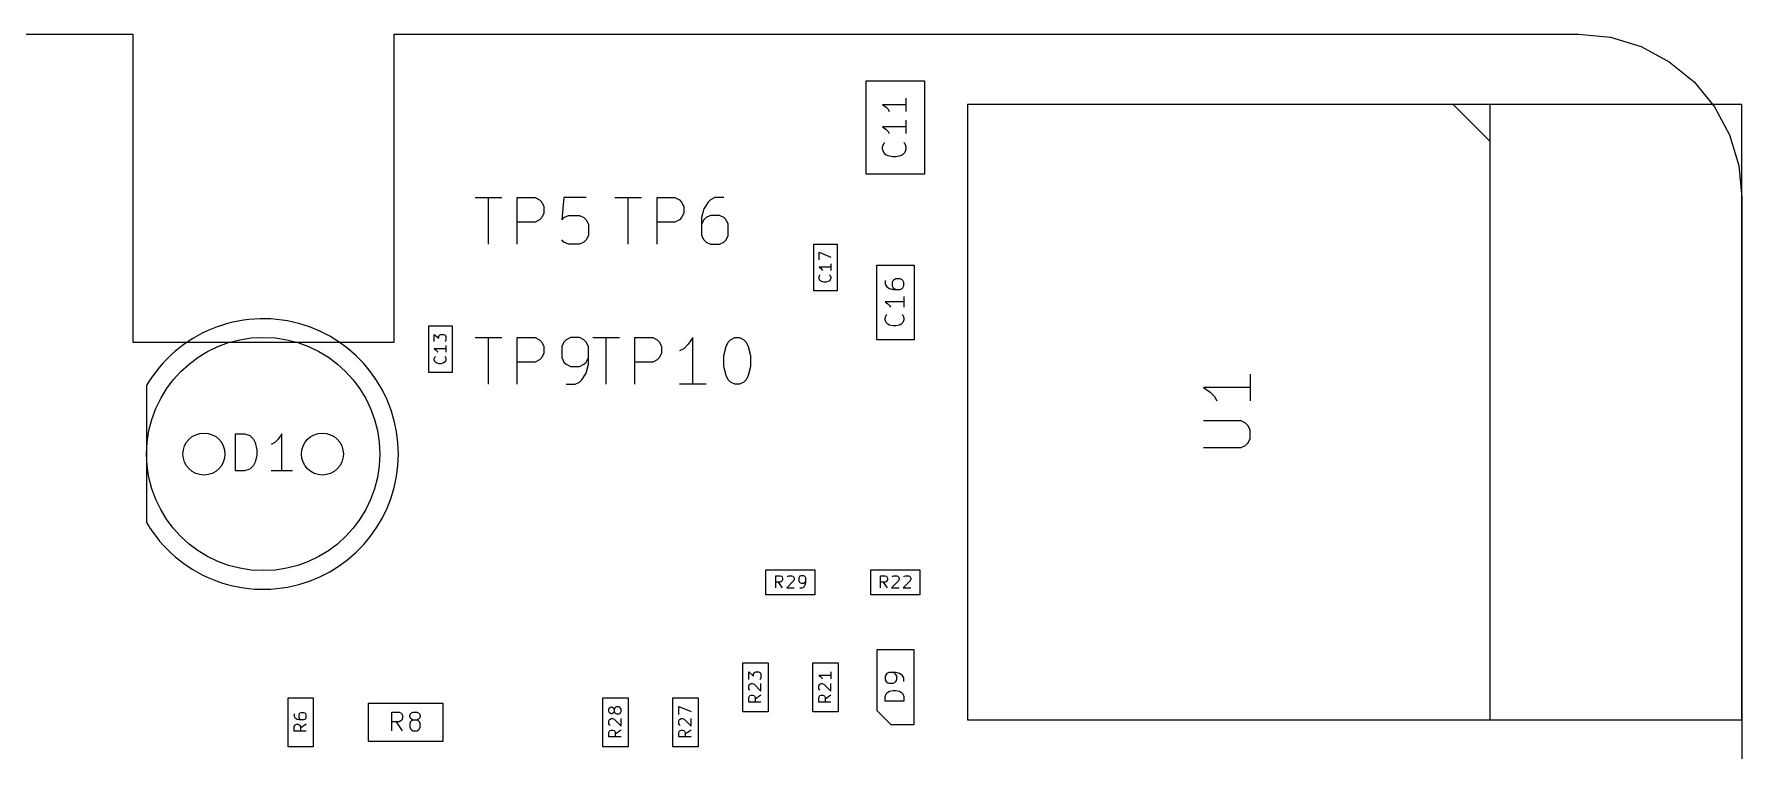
# Model space of a CAD drawing. Header units: millimetres. Extents: x 50 to 123.4, y -87.4 to -50.
# Drawn here: x 86.78 to 123.4, y -65.36 to -50 of the extents above; entities that cross this region are included whole.
import ezdxf

# ---------------------------------------------------------------- set-up
doc = ezdxf.new("R2010")
doc.units = ezdxf.units.MM
doc.layers.add('Edge.Cuts', color=254, linetype='CONTINUOUS', true_color=0xd0d2cd)
doc.layers.add('F.Fab', color=9, linetype='CONTINUOUS', true_color=0xafafaf)

msp = doc.modelspace()

# ---------------------------------------------------------------- linework, layer by layer
at = {"layer": 'Edge.Cuts', "linetype": 'CONTINUOUS'}
for p, q in [((53.5, -50), (88.9, -50)), ((88.9, -50), (88.9, -56.6)), ((94.5, -50), (119.9, -50)), ((94.5, -56.6), (94.5, -50)), ((119.9, -50), (120.58282, -50.06725)), ((120.58282, -50.06725), (121.23939, -50.26642)), ((121.23939, -50.26642), (121.8445, -50.58986)), ((121.8445, -50.58986), (122.37487, -51.02513)), ((122.37487, -51.02513), (122.81014, -51.5555)), ((122.81014, -51.5555), (123.13358, -52.16061)), ((123.13358, -52.16061), (123.33275, -52.81718)), ((123.33275, -52.81718), (123.4, -53.5)), ((123.4, -53.5), (123.4, -83.9)), ((88.9, -56.6), (94.5, -56.6))]:
    msp.add_line(p, q, dxfattribs=at)
at = {"layer": 'Edge.Cuts'}
for centre in [(90.425, -59), (92.965, -59)]:
    msp.add_circle(centre, 0.45, dxfattribs=at)
at = {"layer": 'F.Fab', "linetype": 'CONTINUOUS'}
for p, q in [((104.625, -51), (105.875, -51)), ((104.625, -53), (104.625, -51)), ((105.875, -51), (105.875, -53)), ((105.477149, -51.511904), (104.977149, -51.511904)), ((104.977149, -51.511904), (105.048578, -51.559523)), ((105.048578, -51.559523), (105.096197, -51.607142)), ((105.096197, -51.607142), (105.120006, -51.654761)), ((105.477149, -51.369047), (105.477149, -51.654761)), ((106.8, -51.5), (106.8, -64.7)), ((106.8, -51.5), (123.4, -51.5)), ((118, -52.3), (117.2, -51.5)), ((118, -64.7), (118, -51.5)), ((123.4, -64.7), (123.4, -51.5)), ((105.477149, -51.988094), (104.977149, -51.988094)), ((104.977149, -51.988094), (105.048578, -52.035713)), ((105.477149, -51.845237), (105.477149, -52.130951)), ((104.977149, -52.416666), (105.000959, -52.345237)), ((105.000959, -52.345237), (105.024768, -52.321428)), ((105.048578, -52.035713), (105.096197, -52.083332)), ((105.096197, -52.083332), (105.120006, -52.130951)), ((105.42953, -52.321428), (105.45334, -52.345237)), ((105.45334, -52.345237), (105.477149, -52.416666)), ((104.977149, -52.464285), (104.977149, -52.416666)), ((105.000959, -52.535713), (104.977149, -52.464285)), ((105.048578, -52.583332), (105.000959, -52.535713)), ((105.096197, -52.607142), (105.048578, -52.583332)), ((105.191435, -52.630951), (105.096197, -52.607142)), ((105.262863, -52.630951), (105.191435, -52.630951)), ((105.358101, -52.607142), (105.262863, -52.630951)), ((105.40572, -52.583332), (105.358101, -52.607142)), ((105.45334, -52.535713), (105.40572, -52.583332)), ((105.477149, -52.464285), (105.45334, -52.535713)), ((105.477149, -52.416666), (105.477149, -52.464285)), ((105.875, -53), (104.625, -53)), ((96.238095, -53.504819), (96.809523, -53.504819)), ((96.523809, -54.504819), (96.523809, -53.504819)), ((97.142857, -54.504819), (97.142857, -53.504819)), ((97.142857, -53.504819), (97.523809, -53.504819)), ((97.523809, -53.504819), (97.619047, -53.552438)), ((97.619047, -53.552438), (97.666666, -53.600057)), ((97.666666, -53.600057), (97.714285, -53.695295)), ((97.714285, -53.695295), (97.714285, -53.838152)), ((98.142857, -53.504819), (98.095238, -53.981009)), ((98.619047, -53.504819), (98.142857, -53.504819)), ((99.238095, -53.504819), (99.809523, -53.504819)), ((99.523809, -54.504819), (99.523809, -53.504819)), ((100.142857, -54.504819), (100.142857, -53.504819)), ((100.142857, -53.504819), (100.523809, -53.504819)), ((100.523809, -53.504819), (100.619047, -53.552438)), ((100.619047, -53.552438), (100.666666, -53.600057)), ((100.666666, -53.600057), (100.714285, -53.695295)), ((100.714285, -53.695295), (100.714285, -53.838152)), ((101.142857, -53.742914), (101.095238, -53.93339)), ((101.238095, -53.600057), (101.142857, -53.742914)), ((101.285714, -53.552438), (101.238095, -53.600057)), ((101.380952, -53.504819), (101.285714, -53.552438)), ((101.571428, -53.504819), (101.380952, -53.504819)), ((97.523809, -54.028628), (97.142857, -54.028628)), ((97.619047, -53.981009), (97.523809, -54.028628)), ((97.666666, -53.93339), (97.619047, -53.981009)), ((97.714285, -53.838152), (97.666666, -53.93339)), ((98.095238, -53.981009), (98.142857, -53.93339)), ((98.142857, -53.93339), (98.238095, -53.885771)), ((98.238095, -53.885771), (98.47619, -53.885771)), ((98.47619, -53.885771), (98.571428, -53.93339)), ((98.571428, -53.93339), (98.619047, -53.981009)), ((98.619047, -53.981009), (98.666666, -54.076247)), ((98.666666, -54.076247), (98.666666, -54.314342)), ((100.523809, -54.028628), (100.142857, -54.028628)), ((100.619047, -53.981009), (100.523809, -54.028628)), ((100.666666, -53.93339), (100.619047, -53.981009)), ((100.714285, -53.838152), (100.666666, -53.93339)), ((101.095238, -53.93339), (101.095238, -54.314342)), ((101.142857, -53.981009), (101.095238, -54.076247)), ((101.190476, -53.93339), (101.142857, -53.981009)), ((101.285714, -53.885771), (101.190476, -53.93339)), ((101.47619, -53.885771), (101.285714, -53.885771)), ((101.571428, -53.93339), (101.47619, -53.885771)), ((101.619047, -53.981009), (101.571428, -53.93339)), ((101.666666, -54.076247), (101.619047, -53.981009)), ((101.666666, -54.314342), (101.666666, -54.076247)), ((98.142857, -54.4572), (98.095238, -54.40958)), ((98.238095, -54.504819), (98.142857, -54.4572)), ((98.47619, -54.504819), (98.238095, -54.504819)), ((98.571428, -54.4572), (98.47619, -54.504819)), ((98.619047, -54.40958), (98.571428, -54.4572)), ((98.666666, -54.314342), (98.619047, -54.40958)), ((101.095238, -54.314342), (101.142857, -54.40958)), ((101.142857, -54.40958), (101.190476, -54.4572)), ((101.190476, -54.4572), (101.285714, -54.504819)), ((101.285714, -54.504819), (101.47619, -54.504819)), ((101.47619, -54.504819), (101.571428, -54.4572)), ((101.571428, -54.4572), (101.619047, -54.40958)), ((101.619047, -54.40958), (101.666666, -54.314342)), ((103.5, -54.5), (104, -54.5)), ((103.5, -55.5), (103.5, -54.5)), ((104, -54.5), (104, -55.5)), ((103.613574, -54.839285), (103.613574, -54.672619)), ((103.613574, -54.672619), (103.863574, -54.779761)), ((103.863574, -54.922618), (103.863574, -55.065475)), ((103.863574, -54.994047), (103.613574, -54.994047)), ((103.613574, -54.994047), (103.649289, -55.017856)), ((103.613574, -55.208333), (103.625479, -55.172618)), ((103.613574, -55.232142), (103.613574, -55.208333)), ((103.625479, -55.267856), (103.613574, -55.232142)), ((103.625479, -55.172618), (103.637384, -55.160714)), ((103.649289, -55.291666), (103.625479, -55.267856)), ((103.649289, -55.017856), (103.673098, -55.041666)), ((103.673098, -55.041666), (103.685003, -55.065475)), ((103.85167, -55.267856), (103.82786, -55.291666)), ((103.839765, -55.160714), (103.85167, -55.172618)), ((103.85167, -55.172618), (103.863574, -55.208333)), ((103.863574, -55.232142), (103.85167, -55.267856)), ((103.863574, -55.208333), (103.863574, -55.232142)), ((104.85, -54.95), (105.65, -54.95)), ((104.85, -56.55), (104.85, -54.95)), ((105.031927, -55.283333), (105.031927, -55.359523)), ((105.203356, -55.283333), (105.184308, -55.321428)), ((105.222403, -55.264285), (105.203356, -55.283333)), ((105.260499, -55.245238), (105.222403, -55.264285)), ((105.355737, -55.245238), (105.260499, -55.245238)), ((105.393832, -55.264285), (105.355737, -55.245238)), ((105.41288, -55.283333), (105.393832, -55.264285)), ((105.431927, -55.321428), (105.41288, -55.283333)), ((105.65, -54.95), (105.65, -56.55)), ((104, -55.5), (103.5, -55.5)), ((103.673098, -55.303571), (103.649289, -55.291666)), ((103.720717, -55.315475), (103.673098, -55.303571)), ((103.756431, -55.315475), (103.720717, -55.315475)), ((103.80405, -55.303571), (103.756431, -55.315475)), ((103.82786, -55.291666), (103.80405, -55.303571)), ((105.031927, -55.359523), (105.050975, -55.397619)), ((105.050975, -55.397619), (105.070022, -55.416666)), ((105.070022, -55.416666), (105.127165, -55.454761)), ((105.127165, -55.454761), (105.203356, -55.473809)), ((105.184308, -55.321428), (105.184308, -55.397619)), ((105.184308, -55.397619), (105.203356, -55.435714)), ((105.203356, -55.435714), (105.222403, -55.454761)), ((105.203356, -55.473809), (105.355737, -55.473809)), ((105.222403, -55.454761), (105.260499, -55.473809)), ((105.355737, -55.473809), (105.393832, -55.454761)), ((105.393832, -55.454761), (105.41288, -55.435714)), ((105.41288, -55.435714), (105.431927, -55.397619)), ((105.431927, -55.397619), (105.431927, -55.321428)), ((105.431927, -55.62619), (105.431927, -55.854761)), ((105.431927, -55.740475), (105.031927, -55.740475)), ((105.031927, -55.740475), (105.08907, -55.778571)), ((105.050975, -56.02619), (105.070022, -56.007142)), ((105.08907, -55.778571), (105.127165, -55.816666)), ((105.127165, -55.816666), (105.146213, -55.854761)), ((105.393832, -56.007142), (105.41288, -56.02619)), ((95.25, -56.25), (95.75, -56.25)), ((95.25, -57.25), (95.25, -56.25)), ((95.75, -56.25), (95.75, -57.25)), ((105.031927, -56.083332), (105.050975, -56.02619)), ((105.031927, -56.121428), (105.031927, -56.083332)), ((105.050975, -56.178571), (105.031927, -56.121428)), ((105.08907, -56.216666), (105.050975, -56.178571)), ((105.127165, -56.235713), (105.08907, -56.216666)), ((105.203356, -56.254761), (105.127165, -56.235713)), ((105.260499, -56.254761), (105.203356, -56.254761)), ((105.336689, -56.235713), (105.260499, -56.254761)), ((105.374784, -56.216666), (105.336689, -56.235713)), ((105.41288, -56.178571), (105.374784, -56.216666)), ((105.41288, -56.02619), (105.431927, -56.083332)), ((105.431927, -56.121428), (105.41288, -56.178571)), ((105.431927, -56.083332), (105.431927, -56.121428)), ((95.363574, -56.589285), (95.363574, -56.434523)), ((95.363574, -56.434523), (95.458812, -56.517857)), ((95.613574, -56.744047), (95.363574, -56.744047)), ((95.363574, -56.744047), (95.399289, -56.767856)), ((95.458812, -56.482142), (95.470717, -56.458333)), ((95.458812, -56.517857), (95.458812, -56.482142)), ((95.470717, -56.458333), (95.482622, -56.446428)), ((95.482622, -56.446428), (95.506431, -56.434523)), ((95.506431, -56.434523), (95.565955, -56.434523)), ((95.565955, -56.434523), (95.589765, -56.446428)), ((95.589765, -56.446428), (95.60167, -56.458333)), ((95.60167, -56.57738), (95.589765, -56.589285)), ((95.60167, -56.458333), (95.613574, -56.482142)), ((95.613574, -56.553571), (95.60167, -56.57738)), ((95.613574, -56.482142), (95.613574, -56.553571)), ((95.613574, -56.672618), (95.613574, -56.815475)), ((96.238095, -56.504819), (96.809523, -56.504819)), ((96.523809, -57.504819), (96.523809, -56.504819)), ((97.142857, -57.504819), (97.142857, -56.504819)), ((97.142857, -56.504819), (97.523809, -56.504819)), ((97.523809, -56.504819), (97.619047, -56.552438)), ((97.619047, -56.552438), (97.666666, -56.600057)), ((97.666666, -56.600057), (97.714285, -56.695295)), ((97.714285, -56.695295), (97.714285, -56.838152)), ((98.142857, -56.600057), (98.095238, -56.695295)), ((98.095238, -56.695295), (98.095238, -56.93339)), ((98.190476, -56.552438), (98.142857, -56.600057)), ((98.285714, -56.504819), (98.190476, -56.552438)), ((98.47619, -56.504819), (98.285714, -56.504819)), ((98.571428, -56.552438), (98.47619, -56.504819)), ((98.619047, -56.600057), (98.571428, -56.552438)), ((98.666666, -56.695295), (98.619047, -56.600057)), ((98.666666, -57.076247), (98.666666, -56.695295)), ((98.761905, -56.504819), (99.333333, -56.504819)), ((99.047619, -57.504819), (99.047619, -56.504819)), ((99.666667, -57.504819), (99.666667, -56.504819)), ((99.666667, -56.504819), (100.047619, -56.504819)), ((100.047619, -56.504819), (100.142857, -56.552438)), ((100.142857, -56.552438), (100.190476, -56.600057)), ((100.190476, -56.600057), (100.238095, -56.695295)), ((100.238095, -56.695295), (100.238095, -56.838152)), ((100.714286, -56.742914), (100.619048, -56.790533)), ((100.809524, -56.647676), (100.714286, -56.742914)), ((100.904762, -56.504819), (100.809524, -56.647676)), ((100.904762, -57.504819), (100.904762, -56.504819)), ((101.571429, -56.885771), (101.619048, -56.695295)), ((101.619048, -56.695295), (101.666667, -56.600057)), ((101.666667, -56.600057), (101.714286, -56.552438)), ((101.714286, -56.552438), (101.809524, -56.504819)), ((101.809524, -56.504819), (101.904762, -56.504819)), ((101.904762, -56.504819), (102, -56.552438)), ((102, -56.552438), (102.047619, -56.600057)), ((102.047619, -56.600057), (102.095238, -56.695295)), ((102.095238, -56.695295), (102.142857, -56.885771)), ((105.65, -56.55), (104.85, -56.55)), ((95.363574, -56.958333), (95.375479, -56.922618)), ((95.363574, -56.982142), (95.363574, -56.958333)), ((95.375479, -57.017856), (95.363574, -56.982142)), ((95.375479, -56.922618), (95.387384, -56.910714)), ((95.399289, -57.041666), (95.375479, -57.017856)), ((95.399289, -56.767856), (95.423098, -56.791666)), ((95.423098, -57.053571), (95.399289, -57.041666)), ((95.423098, -56.791666), (95.435003, -56.815475)), ((95.470717, -57.065475), (95.423098, -57.053571)), ((95.506431, -57.065475), (95.470717, -57.065475)), ((95.55405, -57.053571), (95.506431, -57.065475)), ((95.57786, -57.041666), (95.55405, -57.053571)), ((95.60167, -57.017856), (95.57786, -57.041666)), ((95.589765, -56.910714), (95.60167, -56.922618)), ((95.60167, -56.922618), (95.613574, -56.958333)), ((95.613574, -56.982142), (95.60167, -57.017856)), ((95.613574, -56.958333), (95.613574, -56.982142)), ((97.523809, -57.028628), (97.142857, -57.028628)), ((97.619047, -56.981009), (97.523809, -57.028628)), ((97.666666, -56.93339), (97.619047, -56.981009)), ((97.714285, -56.838152), (97.666666, -56.93339)), ((98.095238, -56.93339), (98.142857, -57.028628)), ((98.142857, -57.028628), (98.190476, -57.076247)), ((98.190476, -57.076247), (98.285714, -57.123866)), ((98.47619, -57.123866), (98.571428, -57.076247)), ((98.571428, -57.076247), (98.619047, -57.028628)), ((98.619047, -57.028628), (98.666666, -56.93339)), ((98.619047, -57.266723), (98.666666, -57.076247)), ((100.047619, -57.028628), (99.666667, -57.028628)), ((100.142857, -56.981009), (100.047619, -57.028628)), ((100.190476, -56.93339), (100.142857, -56.981009)), ((100.238095, -56.838152), (100.190476, -56.93339)), ((101.571429, -57.123866), (101.571429, -56.885771)), ((102.142857, -56.885771), (102.142857, -57.123866)), ((95.75, -57.25), (95.25, -57.25)), ((98.285714, -57.123866), (98.47619, -57.123866)), ((98.380952, -57.504819), (98.47619, -57.4572)), ((98.47619, -57.4572), (98.523809, -57.40958)), ((98.523809, -57.40958), (98.619047, -57.266723)), ((101.619048, -57.314342), (101.571429, -57.123866)), ((101.666667, -57.40958), (101.619048, -57.314342)), ((101.714286, -57.4572), (101.666667, -57.40958)), ((101.809524, -57.504819), (101.714286, -57.4572)), ((102, -57.4572), (101.904762, -57.504819)), ((102.047619, -57.40958), (102, -57.4572)), ((102.095238, -57.314342), (102.047619, -57.40958)), ((102.142857, -57.123866), (102.095238, -57.314342)), ((112.854819, -57.290476), (112.854819, -57.861904)), ((89.195, -57.530306), (89.195, -60.469694)), ((98.190476, -57.504819), (98.380952, -57.504819)), ((101.190476, -57.504819), (100.619048, -57.504819)), ((101.904762, -57.504819), (101.809524, -57.504819)), ((112.854819, -57.57619), (111.854819, -57.57619)), ((111.854819, -57.57619), (111.997676, -57.671428)), ((111.997676, -57.671428), (112.092914, -57.766666)), ((112.092914, -57.766666), (112.140533, -57.861904)), ((91.104524, -59.363855), (91.104524, -58.563855)), ((91.104524, -58.563855), (91.295, -58.563855)), ((91.295, -58.563855), (91.409286, -58.60195)), ((92.095, -58.563855), (92.018809, -58.67814)), ((92.095, -59.363855), (92.095, -58.563855)), ((112.664342, -58.290476), (111.854819, -58.290476)), ((112.75958, -58.338095), (112.664342, -58.290476)), ((112.8072, -58.385714), (112.75958, -58.338095)), ((112.854819, -58.480952), (112.8072, -58.385714)), ((112.854819, -58.671428), (112.854819, -58.480952)), ((91.409286, -58.60195), (91.485476, -58.67814)), ((91.485476, -58.67814), (91.523571, -58.754331)), ((91.523571, -58.754331), (91.561667, -58.906712)), ((91.561667, -58.906712), (91.561667, -59.020998)), ((91.942619, -58.754331), (91.866428, -58.792426)), ((92.018809, -58.67814), (91.942619, -58.754331)), ((111.854819, -58.861904), (112.664342, -58.861904)), ((112.664342, -58.861904), (112.75958, -58.814285)), ((112.75958, -58.814285), (112.8072, -58.766666)), ((112.8072, -58.766666), (112.854819, -58.671428)), ((91.485476, -59.249569), (91.409286, -59.32576)), ((91.523571, -59.173379), (91.485476, -59.249569)), ((91.561667, -59.020998), (91.523571, -59.173379)), ((91.295, -59.363855), (91.104524, -59.363855)), ((91.409286, -59.32576), (91.295, -59.363855)), ((92.323571, -59.363855), (91.866428, -59.363855)), ((102.475, -61.48), (103.525, -61.48)), ((102.475, -62.02), (102.475, -61.48)), ((103.525, -61.48), (103.525, -62.02)), ((104.725, -61.48), (105.775, -61.48)), ((104.725, -62.02), (104.725, -61.48)), ((105.775, -61.48), (105.775, -62.02)), ((102.684285, -61.8682), (102.684285, -61.6082)), ((102.684285, -61.6082), (102.783333, -61.6082)), ((102.783333, -61.744391), (102.684285, -61.744391)), ((102.832857, -61.8682), (102.74619, -61.744391)), ((102.783333, -61.6082), (102.808095, -61.620581)), ((102.808095, -61.73201), (102.783333, -61.744391)), ((102.808095, -61.620581), (102.820476, -61.632962)), ((102.820476, -61.719629), (102.808095, -61.73201)), ((102.820476, -61.632962), (102.832857, -61.657724)), ((102.832857, -61.694867), (102.820476, -61.719629)), ((102.832857, -61.657724), (102.832857, -61.694867)), ((103.068095, -61.719629), (102.919523, -61.8682)), ((102.919523, -61.8682), (103.080476, -61.8682)), ((102.931904, -61.632962), (102.944285, -61.620581)), ((102.944285, -61.620581), (102.969047, -61.6082)), ((102.969047, -61.6082), (103.030952, -61.6082)), ((103.030952, -61.6082), (103.055714, -61.620581)), ((103.055714, -61.620581), (103.068095, -61.632962)), ((103.068095, -61.632962), (103.080476, -61.657724)), ((103.080476, -61.682486), (103.068095, -61.719629)), ((103.080476, -61.657724), (103.080476, -61.682486)), ((103.191904, -61.632962), (103.179523, -61.657724)), ((103.179523, -61.657724), (103.179523, -61.719629)), ((103.179523, -61.719629), (103.191904, -61.744391)), ((103.204285, -61.620581), (103.191904, -61.632962)), ((103.191904, -61.744391), (103.204285, -61.756772)), ((103.229047, -61.6082), (103.204285, -61.620581)), ((103.204285, -61.756772), (103.229047, -61.769153)), ((103.204285, -61.8682), (103.253809, -61.8682)), ((103.278571, -61.6082), (103.229047, -61.6082)), ((103.229047, -61.769153), (103.278571, -61.769153)), ((103.253809, -61.8682), (103.278571, -61.85582)), ((103.303333, -61.620581), (103.278571, -61.6082)), ((103.278571, -61.769153), (103.303333, -61.756772)), ((103.278571, -61.85582), (103.290952, -61.843439)), ((103.290952, -61.843439), (103.315714, -61.806296)), ((103.315714, -61.632962), (103.303333, -61.620581)), ((103.303333, -61.756772), (103.315714, -61.744391)), ((103.328095, -61.657724), (103.315714, -61.632962)), ((103.315714, -61.744391), (103.328095, -61.719629)), ((103.315714, -61.806296), (103.328095, -61.756772)), ((103.328095, -61.756772), (103.328095, -61.657724)), ((104.934285, -61.8682), (104.934285, -61.6082)), ((104.934285, -61.6082), (105.033333, -61.6082)), ((105.033333, -61.744391), (104.934285, -61.744391)), ((105.082857, -61.8682), (104.99619, -61.744391)), ((105.033333, -61.6082), (105.058095, -61.620581)), ((105.058095, -61.73201), (105.033333, -61.744391)), ((105.058095, -61.620581), (105.070476, -61.632962)), ((105.070476, -61.719629), (105.058095, -61.73201)), ((105.070476, -61.632962), (105.082857, -61.657724)), ((105.082857, -61.694867), (105.070476, -61.719629)), ((105.082857, -61.657724), (105.082857, -61.694867)), ((105.318095, -61.719629), (105.169523, -61.8682)), ((105.169523, -61.8682), (105.330476, -61.8682)), ((105.181904, -61.632962), (105.194285, -61.620581)), ((105.194285, -61.620581), (105.219047, -61.6082)), ((105.219047, -61.6082), (105.280952, -61.6082)), ((105.280952, -61.6082), (105.305714, -61.620581)), ((105.305714, -61.620581), (105.318095, -61.632962)), ((105.318095, -61.632962), (105.330476, -61.657724)), ((105.330476, -61.682486), (105.318095, -61.719629)), ((105.330476, -61.657724), (105.330476, -61.682486)), ((105.565714, -61.719629), (105.417142, -61.8682)), ((105.417142, -61.8682), (105.578095, -61.8682)), ((105.429523, -61.632962), (105.441904, -61.620581)), ((105.441904, -61.620581), (105.466666, -61.6082)), ((105.466666, -61.6082), (105.528571, -61.6082)), ((105.528571, -61.6082), (105.553333, -61.620581)), ((105.553333, -61.620581), (105.565714, -61.632962)), ((105.565714, -61.632962), (105.578095, -61.657724)), ((105.578095, -61.682486), (105.565714, -61.719629)), ((105.578095, -61.657724), (105.578095, -61.682486)), ((103.525, -62.02), (102.475, -62.02)), ((105.775, -62.02), (104.725, -62.02)), ((104.85, -63.2), (104.85, -64.5)), ((105.65, -63.2), (104.85, -63.2)), ((105.65, -64.8), (105.65, -63.2)), ((101.98, -63.475), (102.52, -63.475)), ((101.98, -64.525), (101.98, -63.475)), ((102.1082, -63.832857), (102.1082, -63.671904)), ((102.1082, -63.671904), (102.207248, -63.758571)), ((102.207248, -63.721428), (102.219629, -63.696666)), ((102.219629, -63.696666), (102.23201, -63.684285)), ((102.23201, -63.684285), (102.256772, -63.671904)), ((102.256772, -63.671904), (102.318677, -63.671904)), ((102.318677, -63.671904), (102.343439, -63.684285)), ((102.343439, -63.684285), (102.35582, -63.696666)), ((102.35582, -63.696666), (102.3682, -63.721428)), ((102.52, -63.475), (102.52, -64.525)), ((103.48, -63.475), (104.02, -63.475)), ((103.48, -64.525), (103.48, -63.475)), ((103.8682, -63.671904), (103.8682, -63.820476)), ((104.02, -63.475), (104.02, -64.525)), ((105.070022, -63.704761), (105.050975, -63.723809)), ((105.108118, -63.685714), (105.070022, -63.704761)), ((105.260499, -63.685714), (105.108118, -63.685714)), ((105.241451, -63.704761), (105.203356, -63.685714)), ((105.260499, -63.723809), (105.241451, -63.704761)), ((105.336689, -63.704761), (105.260499, -63.685714)), ((105.393832, -63.742856), (105.336689, -63.704761)), ((102.1082, -63.969047), (102.120581, -63.944285)), ((102.1082, -64.030952), (102.1082, -63.969047)), ((102.120581, -64.055714), (102.1082, -64.030952)), ((102.120581, -63.944285), (102.132962, -63.931904)), ((102.132962, -64.068095), (102.120581, -64.055714)), ((102.132962, -63.931904), (102.157724, -63.919523)), ((102.157724, -63.919523), (102.182486, -63.919523)), ((102.182486, -63.919523), (102.219629, -63.931904)), ((102.207248, -63.758571), (102.207248, -63.721428)), ((102.219629, -63.931904), (102.3682, -64.080476)), ((102.35582, -63.820476), (102.343439, -63.832857)), ((102.3682, -63.795714), (102.35582, -63.820476)), ((102.3682, -63.721428), (102.3682, -63.795714)), ((102.3682, -64.080476), (102.3682, -63.919523)), ((103.8682, -63.74619), (103.6082, -63.74619)), ((103.6082, -63.74619), (103.645343, -63.770952)), ((103.6082, -63.969047), (103.620581, -63.944285)), ((103.6082, -64.030952), (103.6082, -63.969047)), ((103.620581, -64.055714), (103.6082, -64.030952)), ((103.620581, -63.944285), (103.632962, -63.931904)), ((103.632962, -64.068095), (103.620581, -64.055714)), ((103.632962, -63.931904), (103.657724, -63.919523)), ((103.645343, -63.770952), (103.670105, -63.795714)), ((103.657724, -63.919523), (103.682486, -63.919523)), ((103.670105, -63.795714), (103.682486, -63.820476)), ((103.682486, -63.919523), (103.719629, -63.931904)), ((103.719629, -63.931904), (103.8682, -64.080476)), ((103.8682, -64.080476), (103.8682, -63.919523)), ((105.050975, -63.723809), (105.031927, -63.761904)), ((105.031927, -63.761904), (105.031927, -63.838095)), ((105.031927, -63.838095), (105.050975, -63.87619)), ((105.050975, -63.87619), (105.070022, -63.895237)), ((105.070022, -63.895237), (105.108118, -63.914285)), ((105.108118, -63.914285), (105.203356, -63.914285)), ((105.127165, -64.085714), (105.203356, -64.066666)), ((105.203356, -63.914285), (105.241451, -63.895237)), ((105.203356, -64.066666), (105.260499, -64.066666)), ((105.241451, -63.895237), (105.260499, -63.87619)), ((105.279546, -63.761904), (105.260499, -63.723809)), ((105.260499, -63.87619), (105.279546, -63.838095)), ((105.260499, -64.066666), (105.336689, -64.085714)), ((105.279546, -63.838095), (105.279546, -63.761904)), ((105.41288, -63.761904), (105.393832, -63.742856)), ((105.431927, -63.799999), (105.41288, -63.761904)), ((105.431927, -63.87619), (105.431927, -63.799999)), ((92.23, -64.225), (92.77, -64.225)), ((92.23, -65.275), (92.23, -64.225)), ((92.77, -64.225), (92.77, -65.275)), ((93.95, -64.3375), (95.55, -64.3375)), ((93.95, -65.1625), (93.95, -64.3375)), ((95.55, -64.3375), (95.55, -65.1625)), ((98.98, -64.225), (99.52, -64.225)), ((98.98, -65.275), (98.98, -64.225)), ((99.120581, -64.446666), (99.132962, -64.434285)), ((99.132962, -64.434285), (99.157724, -64.421904)), ((99.157724, -64.421904), (99.170105, -64.421904)), ((99.170105, -64.421904), (99.194867, -64.434285)), ((99.194867, -64.434285), (99.207248, -64.446666)), ((99.244391, -64.434285), (99.23201, -64.446666)), ((99.269153, -64.421904), (99.244391, -64.434285)), ((99.318677, -64.421904), (99.269153, -64.421904)), ((99.343439, -64.434285), (99.318677, -64.421904)), ((99.35582, -64.446666), (99.343439, -64.434285)), ((99.52, -64.225), (99.52, -65.275)), ((100.48, -64.225), (101.02, -64.225)), ((100.48, -65.275), (100.48, -64.225)), ((100.6082, -64.582857), (100.6082, -64.409523)), ((100.6082, -64.409523), (100.8682, -64.520952)), ((101.02, -64.225), (101.02, -65.275)), ((102.1082, -64.216666), (102.120581, -64.191904)), ((102.1082, -64.315714), (102.1082, -64.216666)), ((102.3682, -64.315714), (102.1082, -64.315714)), ((102.120581, -64.191904), (102.132962, -64.179523)), ((102.132962, -64.179523), (102.157724, -64.167142)), ((102.157724, -64.167142), (102.194867, -64.167142)), ((102.194867, -64.167142), (102.219629, -64.179523)), ((102.219629, -64.179523), (102.23201, -64.191904)), ((102.23201, -64.191904), (102.244391, -64.216666)), ((102.3682, -64.167142), (102.244391, -64.253809)), ((102.244391, -64.216666), (102.244391, -64.315714)), ((103.6082, -64.216666), (103.620581, -64.191904)), ((103.6082, -64.315714), (103.6082, -64.216666)), ((103.8682, -64.315714), (103.6082, -64.315714)), ((103.620581, -64.191904), (103.632962, -64.179523)), ((103.632962, -64.179523), (103.657724, -64.167142)), ((103.657724, -64.167142), (103.694867, -64.167142)), ((103.694867, -64.167142), (103.719629, -64.179523)), ((103.719629, -64.179523), (103.73201, -64.191904)), ((103.73201, -64.191904), (103.744391, -64.216666)), ((103.8682, -64.167142), (103.744391, -64.253809)), ((103.744391, -64.216666), (103.744391, -64.315714)), ((105.031927, -64.199999), (105.050975, -64.142856)), ((105.031927, -64.295237), (105.031927, -64.199999)), ((105.431927, -64.295237), (105.031927, -64.295237)), ((105.050975, -64.142856), (105.08907, -64.104761)), ((105.08907, -64.104761), (105.127165, -64.085714)), ((105.336689, -64.085714), (105.374784, -64.104761)), ((105.374784, -64.104761), (105.41288, -64.142856)), ((105.41288, -64.142856), (105.431927, -64.199999)), ((105.431927, -64.199999), (105.431927, -64.295237)), ((92.3582, -64.570475), (92.3582, -64.619999)), ((92.3582, -64.619999), (92.370581, -64.644761)), ((92.370581, -64.644761), (92.382962, -64.657142)), ((92.370581, -64.818094), (92.382962, -64.805713)), ((92.382962, -64.657142), (92.420105, -64.681904)), ((92.382962, -64.805713), (92.407724, -64.793332)), ((92.407724, -64.793332), (92.444867, -64.793332)), ((92.420105, -64.681904), (92.469629, -64.694285)), ((92.444867, -64.793332), (92.469629, -64.805713)), ((92.469629, -64.570475), (92.457248, -64.595237)), ((92.457248, -64.595237), (92.457248, -64.644761)), ((92.457248, -64.644761), (92.469629, -64.669523)), ((92.48201, -64.558094), (92.469629, -64.570475)), ((92.469629, -64.669523), (92.48201, -64.681904)), ((92.469629, -64.694285), (92.568677, -64.694285)), ((92.469629, -64.805713), (92.48201, -64.818094)), ((92.506772, -64.545713), (92.48201, -64.558094)), ((92.48201, -64.681904), (92.506772, -64.694285)), ((92.6182, -64.793332), (92.494391, -64.879999)), ((92.568677, -64.545713), (92.506772, -64.545713)), ((92.593439, -64.558094), (92.568677, -64.545713)), ((92.568677, -64.694285), (92.593439, -64.681904)), ((92.60582, -64.570475), (92.593439, -64.558094)), ((92.593439, -64.681904), (92.60582, -64.669523)), ((92.6182, -64.595237), (92.60582, -64.570475)), ((92.60582, -64.669523), (92.6182, -64.644761)), ((92.6182, -64.644761), (92.6182, -64.595237)), ((94.454762, -64.931927), (94.454762, -64.531927)), ((94.454762, -64.531927), (94.607143, -64.531927)), ((94.607143, -64.741451), (94.454762, -64.741451)), ((94.683333, -64.931927), (94.55, -64.741451)), ((94.607143, -64.531927), (94.645238, -64.550975)), ((94.645238, -64.722403), (94.607143, -64.741451)), ((94.645238, -64.550975), (94.664285, -64.570022)), ((94.664285, -64.703356), (94.645238, -64.722403)), ((94.664285, -64.570022), (94.683333, -64.608118)), ((94.683333, -64.66526), (94.664285, -64.703356)), ((94.683333, -64.608118), (94.683333, -64.66526)), ((94.835714, -64.608118), (94.854762, -64.570022)), ((94.835714, -64.627165), (94.835714, -64.608118)), ((94.854762, -64.66526), (94.835714, -64.627165)), ((94.854762, -64.741451), (94.835714, -64.779546)), ((94.835714, -64.779546), (94.835714, -64.855737)), ((94.854762, -64.570022), (94.873809, -64.550975)), ((94.873809, -64.684308), (94.854762, -64.66526)), ((94.873809, -64.722403), (94.854762, -64.741451)), ((94.873809, -64.550975), (94.911904, -64.531927)), ((94.911904, -64.703356), (94.873809, -64.684308)), ((94.911904, -64.703356), (94.873809, -64.722403)), ((94.911904, -64.531927), (94.988095, -64.531927)), ((94.988095, -64.703356), (94.911904, -64.703356)), ((94.988095, -64.531927), (95.02619, -64.550975)), ((95.02619, -64.684308), (94.988095, -64.703356)), ((95.02619, -64.722403), (94.988095, -64.703356)), ((95.02619, -64.550975), (95.045238, -64.570022)), ((95.045238, -64.66526), (95.02619, -64.684308)), ((95.045238, -64.741451), (95.02619, -64.722403)), ((95.045238, -64.570022), (95.064285, -64.608118)), ((95.064285, -64.627165), (95.045238, -64.66526)), ((95.064285, -64.779546), (95.045238, -64.741451)), ((95.064285, -64.608118), (95.064285, -64.627165)), ((95.064285, -64.855737), (95.064285, -64.779546)), ((99.1082, -64.471428), (99.120581, -64.446666)), ((99.1082, -64.520952), (99.1082, -64.471428)), ((99.120581, -64.545714), (99.1082, -64.520952)), ((99.1082, -64.719047), (99.120581, -64.694285)), ((99.1082, -64.780952), (99.1082, -64.719047)), ((99.120581, -64.805714), (99.1082, -64.780952)), ((99.132962, -64.558095), (99.120581, -64.545714)), ((99.120581, -64.694285), (99.132962, -64.681904)), ((99.132962, -64.818095), (99.120581, -64.805714)), ((99.157724, -64.570476), (99.132962, -64.558095)), ((99.132962, -64.681904), (99.157724, -64.669523)), ((99.170105, -64.570476), (99.157724, -64.570476)), ((99.157724, -64.669523), (99.182486, -64.669523)), ((99.194867, -64.558095), (99.170105, -64.570476)), ((99.182486, -64.669523), (99.219629, -64.681904)), ((99.207248, -64.545714), (99.194867, -64.558095)), ((99.207248, -64.446666), (99.219629, -64.471428)), ((99.219629, -64.520952), (99.207248, -64.545714)), ((99.23201, -64.446666), (99.219629, -64.471428)), ((99.219629, -64.471428), (99.219629, -64.520952)), ((99.219629, -64.520952), (99.23201, -64.545714)), ((99.219629, -64.681904), (99.3682, -64.830476)), ((99.23201, -64.545714), (99.244391, -64.558095)), ((99.244391, -64.558095), (99.269153, -64.570476)), ((99.269153, -64.570476), (99.318677, -64.570476)), ((99.318677, -64.570476), (99.343439, -64.558095)), ((99.343439, -64.558095), (99.35582, -64.545714)), ((99.3682, -64.471428), (99.35582, -64.446666)), ((99.35582, -64.545714), (99.3682, -64.520952)), ((99.3682, -64.520952), (99.3682, -64.471428)), ((99.3682, -64.830476), (99.3682, -64.669523)), ((100.6082, -64.719047), (100.620581, -64.694285)), ((100.6082, -64.780952), (100.6082, -64.719047)), ((100.620581, -64.805714), (100.6082, -64.780952)), ((100.620581, -64.694285), (100.632962, -64.681904)), ((100.632962, -64.818095), (100.620581, -64.805714)), ((100.632962, -64.681904), (100.657724, -64.669523)), ((100.657724, -64.669523), (100.682486, -64.669523)), ((100.682486, -64.669523), (100.719629, -64.681904)), ((100.719629, -64.681904), (100.8682, -64.830476)), ((100.8682, -64.830476), (100.8682, -64.669523)), ((102.52, -64.525), (101.98, -64.525)), ((104.02, -64.525), (103.48, -64.525)), ((104.85, -64.5), (105.15, -64.8)), ((105.15, -64.8), (105.65, -64.8)), ((106.8, -64.7), (123.4, -64.7)), ((92.3582, -64.842856), (92.370581, -64.818094)), ((92.3582, -64.941904), (92.3582, -64.842856)), ((92.6182, -64.941904), (92.3582, -64.941904)), ((92.48201, -64.818094), (92.494391, -64.842856)), ((92.494391, -64.842856), (92.494391, -64.941904)), ((95.55, -65.1625), (93.95, -65.1625)), ((94.835714, -64.855737), (94.854762, -64.893832)), ((94.854762, -64.893832), (94.873809, -64.91288)), ((94.873809, -64.91288), (94.911904, -64.931927)), ((94.911904, -64.931927), (94.988095, -64.931927)), ((94.988095, -64.931927), (95.02619, -64.91288)), ((95.02619, -64.91288), (95.045238, -64.893832)), ((95.045238, -64.893832), (95.064285, -64.855737)), ((99.1082, -64.966666), (99.120581, -64.941904)), ((99.1082, -65.065714), (99.1082, -64.966666)), ((99.3682, -65.065714), (99.1082, -65.065714)), ((99.120581, -64.941904), (99.132962, -64.929523)), ((99.132962, -64.929523), (99.157724, -64.917142)), ((99.157724, -64.917142), (99.194867, -64.917142)), ((99.194867, -64.917142), (99.219629, -64.929523)), ((99.219629, -64.929523), (99.23201, -64.941904)), ((99.23201, -64.941904), (99.244391, -64.966666)), ((99.3682, -64.917142), (99.244391, -65.003809)), ((99.244391, -64.966666), (99.244391, -65.065714)), ((100.6082, -64.966666), (100.620581, -64.941904)), ((100.6082, -65.065714), (100.6082, -64.966666)), ((100.8682, -65.065714), (100.6082, -65.065714)), ((100.620581, -64.941904), (100.632962, -64.929523)), ((100.632962, -64.929523), (100.657724, -64.917142)), ((100.657724, -64.917142), (100.694867, -64.917142)), ((100.694867, -64.917142), (100.719629, -64.929523)), ((100.719629, -64.929523), (100.73201, -64.941904)), ((100.73201, -64.941904), (100.744391, -64.966666)), ((100.8682, -64.917142), (100.744391, -65.003809)), ((100.744391, -64.966666), (100.744391, -65.065714)), ((92.77, -65.275), (92.23, -65.275)), ((99.52, -65.275), (98.98, -65.275)), ((101.02, -65.275), (100.48, -65.275))]:
    msp.add_line(p, q, dxfattribs=at)
at = {"layer": 'F.Fab'}
for centre, radius in [((91.695, -59), 2.5), ((90.425, -59), 0.45), ((92.965, -59), 0.45)]:
    msp.add_circle(centre, radius, dxfattribs=at)
msp.add_arc((91.695, -59), 2.9, -149.5496834, 149.5496834, dxfattribs=at)

doc.saveas('drawing.dxf')
